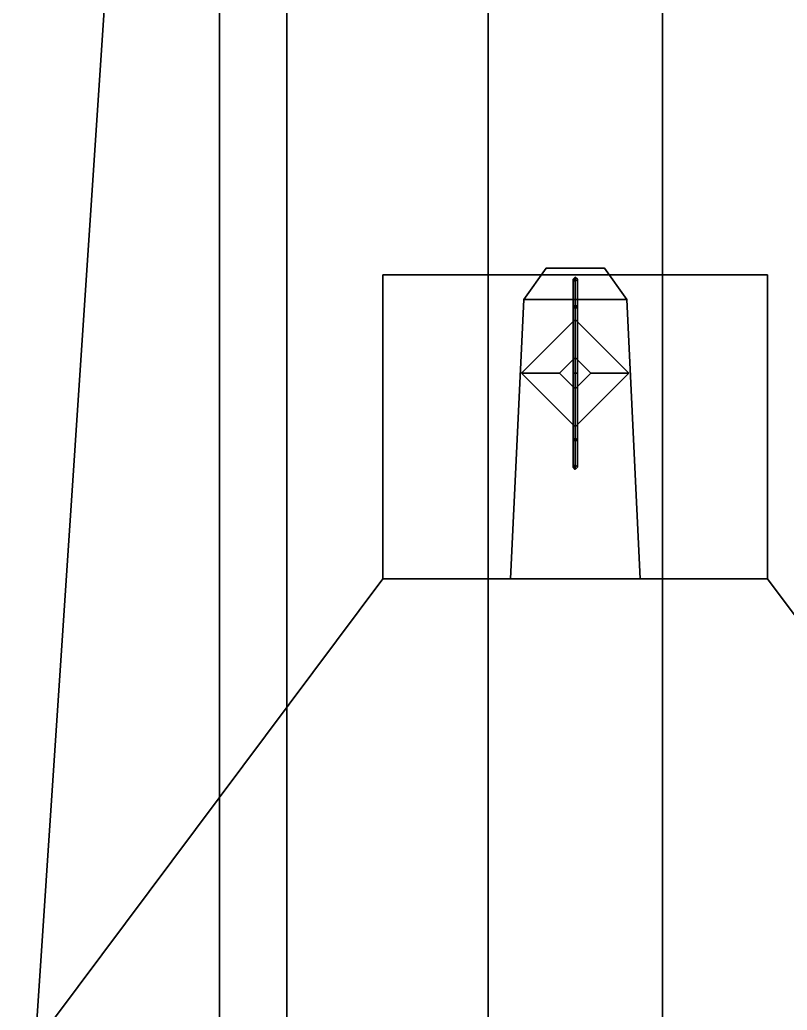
# Model space of a CAD drawing. Header units: millimetres. Extents: x -4.4 to 4.4, y -34.7 to 40.8.
# Drawn here: x -2.483 to 0.947, y 4.232 to 8.66 of the extents above; entities that cross this region are included whole.
import ezdxf

# ---------------------------------------------------------------- set-up
doc = ezdxf.new("R2010")
doc.units = ezdxf.units.MM
doc.layers.add('superstructure', color=3, linetype='Continuous')

msp = doc.modelspace()

# ---------------------------------------------------------------- linework, layer by layer
for points in [[(-2.54, 9.69, -1.97), (-2.04, 9.69, -2.19), (-2.56, 1.88, -2.19), (-3.21, 1.88, -1.97)], [(-1.59, 9.69, 4.37), (-3.01, 9.69, 4.32), (-3.01, 1.88, 4.2), (-1.59, 1.88, 4.29)], [(-2.04, 9.69, -2.19), (-1.29, 9.69, -2.41), (-1.29, 1.88, -2.41), (-2.56, 1.88, -2.19)], [(-1.59, 1.88, 4.29), (1.59, 1.88, 4.29), (1.59, 9.69, 4.37), (-1.59, 9.69, 4.37)], [(-1.29, 9.69, -2.41), (-0.39, 9.69, -2.54), (-0.39, 1.88, -2.54), (-1.29, 1.88, -2.41)], [(0.39, 1.88, -2.54), (-0.39, 1.88, -2.54), (-0.39, 9.69, -2.54), (0.39, 9.69, -2.54)], [(1.29, 1.88, -2.41), (0.39, 1.88, -2.54), (0.39, 9.69, -2.54), (1.29, 9.69, -2.41)]]:
    msp.add_3dface(points)
at = {"layer": 'superstructure'}
for points in [[(0.23, 7.41, 8.54), (0.13, 7.55, 8.54), (-0.13, 7.55, 8.54), (-0.23, 7.41, 8.54)], [(-0.13, 7.55, 8.54), (-0.13, 7.55, 8.4), (-0.23, 7.41, 8.4), (-0.23, 7.41, 8.54)], [(-0.23, 7.41, 8.4), (-0.13, 7.55, 8.4), (0.13, 7.55, 8.4), (0.23, 7.41, 8.4)], [(0.13, 7.55, 8.54), (0.13, 7.55, 8.4), (-0.13, 7.55, 8.4), (-0.13, 7.55, 8.54)], [(0.23, 7.41, 8.4), (0.13, 7.55, 8.4), (0.13, 7.55, 8.54), (0.23, 7.41, 8.54)], [(0.86, 7.52, 5.25), (0.86, 7.52, 4.25), (-0.86, 7.52, 4.25), (-0.86, 7.52, 5.25)], [(-0.86, 7.52, 5.25), (-0.86, 7.52, 4.25), (-0.86, 6.16, 4.25), (-0.86, 6.16, 5.25)], [(0.86, 6.16, 5.25), (0.86, 7.52, 5.25), (-0.86, 7.52, 5.25), (-0.86, 6.16, 5.25)], [(-0.01, 7.5, 10.07), (0, 7.51, 10.07), (0, 7.3841, 9.7659), (-0.01, 7.377, 9.773)], [(-0.01, 7.377, 10.367), (0, 7.3841, 10.3741), (0, 7.51, 10.07), (-0.01, 7.5, 10.07)], [(0, 7.49, 10.07), (-0.01, 7.5, 10.07), (-0.01, 7.377, 9.773), (0, 7.3699, 9.7801)], [(0, 7.3699, 10.3599), (-0.01, 7.377, 10.367), (-0.01, 7.5, 10.07), (0, 7.49, 10.07)], [(0, 7.51, 10.07), (0.01, 7.5, 10.07), (0.01, 7.377, 9.773), (0, 7.3841, 9.7659)], [(0, 7.3841, 10.3741), (0.01, 7.377, 10.367), (0.01, 7.5, 10.07), (0, 7.51, 10.07)], [(0.01, 7.5, 10.07), (0, 7.49, 10.07), (0, 7.3699, 9.7801), (0.01, 7.377, 9.773)], [(0.01, 7.377, 10.367), (0, 7.3699, 10.3599), (0, 7.49, 10.07), (0.01, 7.5, 10.07)], [(0.86, 6.16, 4.25), (0.86, 7.52, 4.25), (0.86, 7.52, 5.25), (0.86, 6.16, 5.25)], [(-0.23, 7.41, 8.54), (-0.29, 6.16, 8.54), (0.29, 6.16, 8.54), (0.23, 7.41, 8.54)], [(0.23, 7.41, 8.4), (0.29, 6.16, 8.2), (-0.29, 6.16, 8.2), (-0.23, 7.41, 8.4)], [(-0.23, 7.41, 8.4), (-0.29, 6.16, 8.2), (-0.29, 6.16, 8.54), (-0.23, 7.41, 8.54)], [(0.29, 6.16, 8.54), (0.29, 6.16, 8.2), (0.23, 7.41, 8.4), (0.23, 7.41, 8.54)], [(-0.01, 7.377, 9.773), (0, 7.3841, 9.7659), (0, 7.08, 9.64), (-0.01, 7.08, 9.65)], [(-0.01, 7.08, 10.49), (0, 7.08, 10.5), (0, 7.3841, 10.3741), (-0.01, 7.377, 10.367)], [(0, 7.3699, 9.7801), (-0.01, 7.377, 9.773), (-0.01, 7.08, 9.65), (0, 7.08, 9.66)], [(0, 7.08, 10.48), (-0.01, 7.08, 10.49), (-0.01, 7.377, 10.367), (0, 7.3699, 10.3599)], [(0, 7.3841, 9.7659), (0.01, 7.377, 9.773), (0.01, 7.08, 9.65), (0, 7.08, 9.64)], [(0, 7.08, 10.5), (0.01, 7.08, 10.49), (0.01, 7.377, 10.367), (0, 7.3841, 10.3741)], [(0.01, 7.377, 9.773), (0, 7.3699, 9.7801), (0, 7.08, 9.66), (0.01, 7.08, 9.65)], [(0.01, 7.08, 10.49), (0, 7.08, 10.48), (0, 7.3699, 10.3599), (0.01, 7.377, 10.367)], [(-0.07, 7.08, 8.98), (0, 7.15, 8.98), (0, 7.32, 8.54), (-0.24, 7.08, 8.54)], [(0, 7.15, 8.98), (0.07, 7.08, 8.98), (0.24, 7.08, 8.54), (0, 7.32, 8.54)], [(0, 7.15, 8.98), (-0.07, 7.08, 8.98), (-0.07, 7.08, 9.67), (0, 7.15, 9.67)], [(0, 7.01, 9.67), (0.07, 7.08, 9.67), (0, 7.15, 9.67), (-0.07, 7.08, 9.67)], [(0.07, 7.08, 8.98), (0, 7.15, 8.98), (0, 7.15, 9.67), (0.07, 7.08, 9.67)], [(0, 7.01, 8.98), (-0.07, 7.08, 8.98), (-0.24, 7.08, 8.54), (0, 6.84, 8.54)], [(-0.07, 7.08, 8.98), (0, 7.01, 8.98), (0, 7.01, 9.67), (-0.07, 7.08, 9.67)], [(0, 7.08, 9.66), (-0.01, 7.08, 9.65), (-0.01, 6.783, 9.773), (0, 6.7901, 9.7801)], [(-0.01, 7.08, 9.65), (0, 7.08, 9.64), (0, 6.7759, 9.7659), (-0.01, 6.783, 9.773)], [(0, 6.7901, 10.3599), (-0.01, 6.783, 10.367), (-0.01, 7.08, 10.49), (0, 7.08, 10.48)], [(-0.01, 6.783, 10.367), (0, 6.7759, 10.3741), (0, 7.08, 10.5), (-0.01, 7.08, 10.49)], [(0.07, 7.08, 8.98), (0, 7.01, 8.98), (0, 6.84, 8.54), (0.24, 7.08, 8.54)], [(0.01, 7.08, 9.65), (0, 7.08, 9.66), (0, 6.7901, 9.7801), (0.01, 6.783, 9.773)], [(0, 7.08, 9.64), (0.01, 7.08, 9.65), (0.01, 6.783, 9.773), (0, 6.7759, 9.7659)], [(0.01, 6.783, 10.367), (0, 6.7901, 10.3599), (0, 7.08, 10.48), (0.01, 7.08, 10.49)], [(0, 6.7759, 10.3741), (0.01, 6.783, 10.367), (0.01, 7.08, 10.49), (0, 7.08, 10.5)], [(0, 7.01, 8.98), (0.07, 7.08, 8.98), (0.07, 7.08, 9.67), (0, 7.01, 9.67)], [(0, 6.7901, 9.7801), (-0.01, 6.783, 9.773), (-0.01, 6.66, 10.07), (0, 6.67, 10.07)], [(0, 6.67, 10.07), (-0.01, 6.66, 10.07), (-0.01, 6.783, 10.367), (0, 6.7901, 10.3599)], [(-0.01, 6.783, 9.773), (0, 6.7759, 9.7659), (0, 6.65, 10.07), (-0.01, 6.66, 10.07)], [(-0.01, 6.66, 10.07), (0, 6.65, 10.07), (0, 6.7759, 10.3741), (-0.01, 6.783, 10.367)], [(0.01, 6.783, 9.773), (0, 6.7901, 9.7801), (0, 6.67, 10.07), (0.01, 6.66, 10.07)], [(0.01, 6.66, 10.07), (0, 6.67, 10.07), (0, 6.7901, 10.3599), (0.01, 6.783, 10.367)], [(0, 6.7759, 9.7659), (0.01, 6.783, 9.773), (0.01, 6.66, 10.07), (0, 6.65, 10.07)], [(0, 6.65, 10.07), (0.01, 6.66, 10.07), (0.01, 6.783, 10.367), (0, 6.7759, 10.3741)], [(0.86, 6.16, 10.04), (-0.86, 6.16, 10.04), (-2.43, 4.06, 10.04), (2.43, 4.06, 10.04)], [(-2.43, 4.06, 10.04), (-0.86, 6.16, 10.04), (-0.86, 6.16, 4.13), (-2.43, 4.06, 4.13)], [(0.86, 6.16, 5.25), (-0.86, 6.16, 5.25), (-0.86, 6.16, 10.04), (0.86, 6.16, 10.04)], [(2.43, 4.06, 4.13), (0.86, 6.16, 4.13), (0.86, 6.16, 10.04), (2.43, 4.06, 10.04)]]:
    msp.add_3dface(points, dxfattribs=at)

doc.saveas('drawing.dxf')
